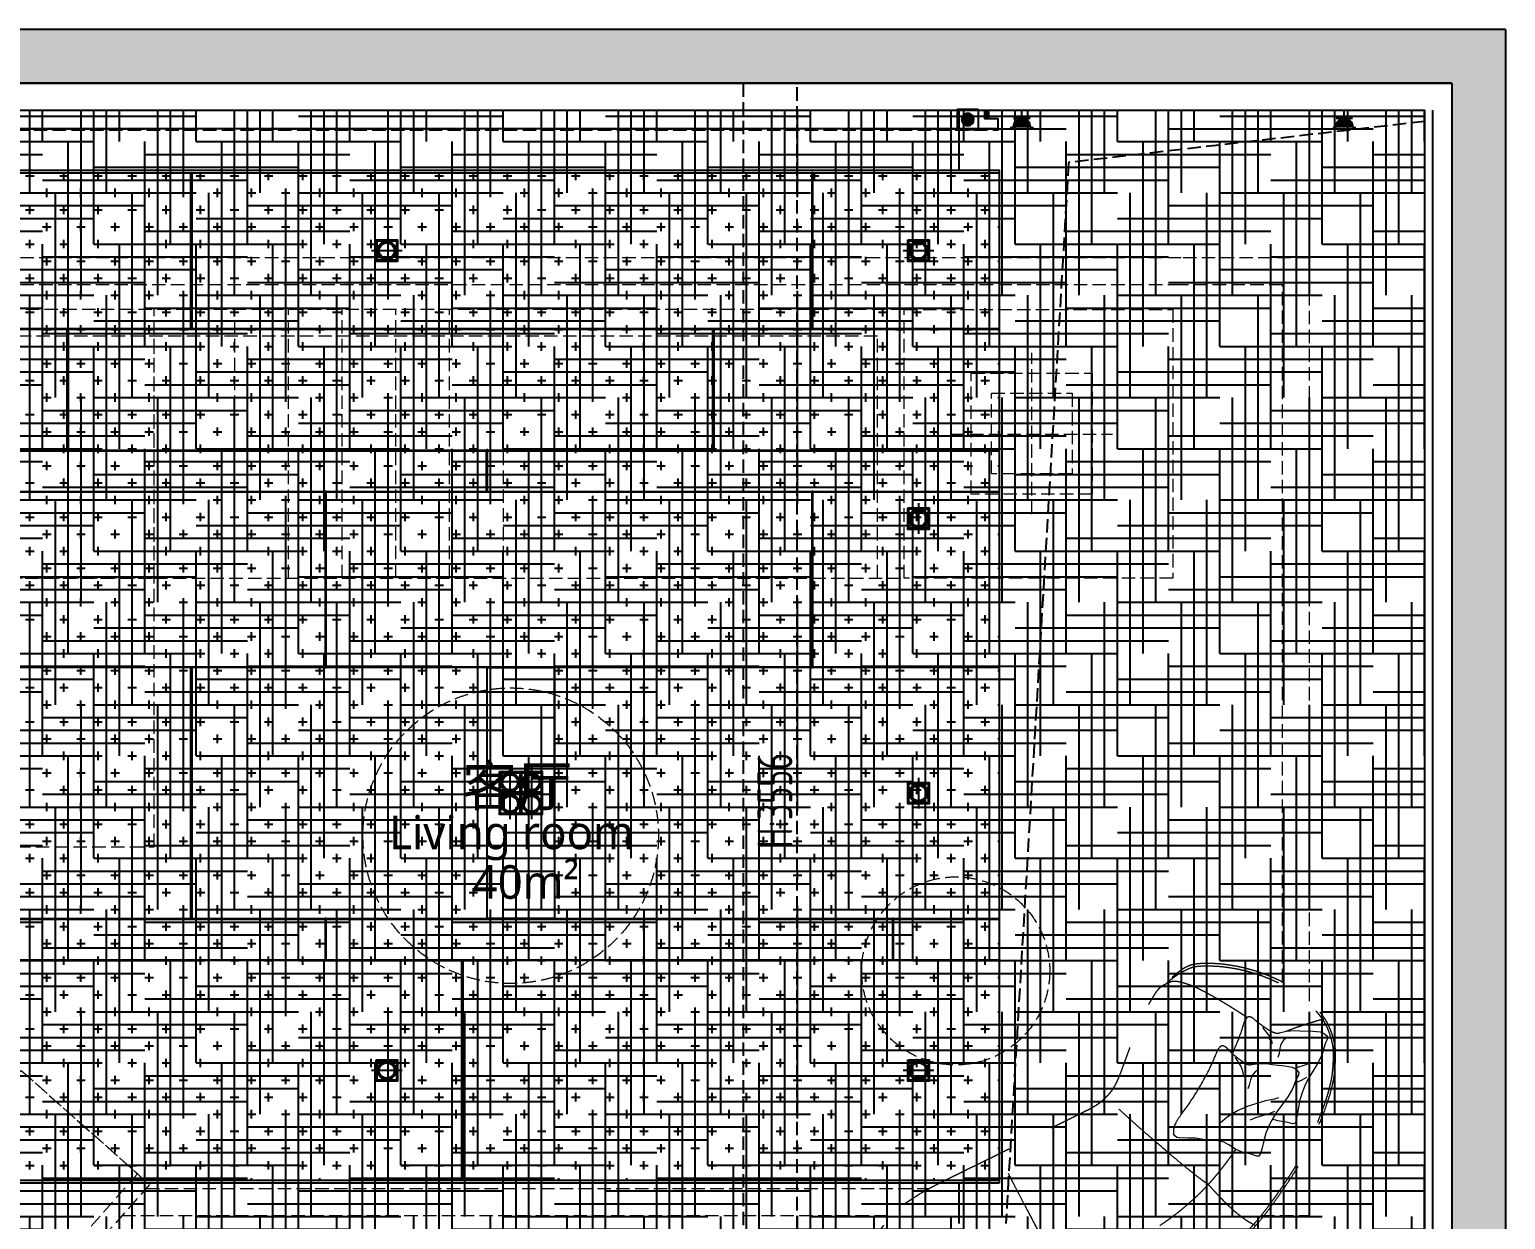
# Model space of a CAD drawing. Header units: millimetres. Extents: x -108767 to 78913, y -380878 to 1470.
# Drawn here: x -6716 to -1222, y -188415 to -183986 of the extents above; entities that cross this region are included whole.
import ezdxf
from ezdxf.enums import TextEntityAlignment as Align

# ---------------------------------------------------------------- set-up
doc = ezdxf.new("R2010")
doc.units = ezdxf.units.MM
doc.header["$LTSCALE"] = 10
doc.set_wipeout_variables(frame=1)
doc.linetypes.add('DASH', pattern=[0.35, 0.25, -0.1])
doc.linetypes.add('DOTE', pattern=[2.42, 2, -0.2, 0.02, -0.2])
for name, color, linetype in [('NW-01-wall(原有墙体)', 255, 'Continuous'), ('NW-01-完成面', 43, 'Continuous'), ('NW-01梁', 4, 'Continuous'), ('NW-02-free(活动家具)', 241, 'Continuous'), ('NW-02-light(平面灯具)', 12, 'Continuous'), ('NW-02不到底不到顶家具', 54, 'Continuous'), ('NW-03-地面铺装', 8, 'Continuous'), ('NW-04-light(天花灯具)', 1, 'Continuous'), ('NW-04-天花造型粗线', 163, 'Continuous'), ('NW-完成面（用于平面）', 43, 'Continuous'), ('NW-强弱电插座', 223, 'Continuous'), ('NW-强电插座', 223, 'Continuous'), ('PM-02家具', 3, 'Continuous')]:
    doc.layers.add(name, color=color, linetype=linetype)
doc.styles.add('TSSD_REIN', font='tssdeng.shx', dxfattribs={"width": 0.7, "bigfont": 'hztxt.shx'})
doc.styles.add('宋体', font='', dxfattribs={"width": 0.8})
doc.styles.add('黑体', font='', dxfattribs={"width": 0.8, "height": 3})
doc.styles.get('宋体').set_extended_font_data('SimSun')
doc.styles.get('黑体').set_extended_font_data('Microsoft YaHei')
doc.linetypes.add('铝质LED灯条', pattern='A,12.7,-5.08,["AL.LED",宋体,S=2.54,R=0,X=-2.54,Y=-1.27],-10', length=27.78)

# ---------------------------------------------------------------- blocks, each defined once
blk = doc.blocks.new('A$C091E4B7F')
at = {"linetype": 'DASH', "lineweight": 5, "ltscale": 20}
blk.add_wipeout([(-225, 205.7), (-225, -244.3), (225, -244.3), (225, 205.7)], dxfattribs=at).dxf.layer = 'NW-02-free(活动家具)'
at = {"layer": 'NW-02-free(活动家具)', "color": 8, "linetype": 'DASH', "lineweight": 5, "ltscale": 20}
for p, q in [((0, -319.3), (0, 280.7)), ((-300, -21.2), (300, -21.2))]:
    blk.add_line(p, q, dxfattribs=at)
at = {"layer": 'NW-02-free(活动家具)', "linetype": 'DASH', "lineweight": 5, "ltscale": 20}
blk.add_lwpolyline([(-225, 205.7), (225, 205.7), (225, -244.3), (-225, -244.3)], close=True, dxfattribs=at)
at = {"layer": 'NW-02-free(活动家具)', "color": 8, "linetype": 'DASH', "lineweight": 5, "ltscale": 20}
blk.add_lwpolyline([(-150, 130.7), (150, 130.7), (150, -169.3), (-150, -169.3)], close=True, dxfattribs=at)
blk = doc.blocks.new('Gruppo-7-1')
at = {"layer": 'NW-02-free(活动家具)', "color": 8, "linetype": 'DASH', "lineweight": 5, "ltscale": 20}
for points in [[(-914.56, -1665.86, 0.04542), (-917.43, -1658.37, 0.063147), (-918.54, -1656.43, 0.199871), (-920.46, -1655.04), (-923.2, -1654.06), (-926.22, -1652.41), (-928.12, -1651.03), (-932.58, -1647.98), (-935.12, -1646.01), (-935.97, -1644.72), (-936.53, -1643.29), (-936.46, -1642.46), (-935.79, -1641.74), (-934.52, -1640.94), (-932.28, -1639.07), (-930.57, -1637.65), (-927.55, -1635.71), (-924.35, -1634.18), (-920.32, -1632.25), (-916.89, -1630.21), (-914.99, -1628.81), (-912.2, -1626.57), (-909.44, -1623.66), (-907.39, -1621.38), (-906.09, -1620.06), (-904.93, -1619.41), (-904.15, -1619.73), (-902.77, -1621.36), (-901.47, -1622.43), (-899.49, -1624.18), (-897.63, -1626.68), (-895.96, -1629.56), (-894.69, -1631.55), (-892.72, -1633.29), (-890.78, -1634.36), (-889.07, -1635.34), (-887.47, -1636.66), (-884.86, -1638.6), (-882.03, -1640.24), (-878.87, -1642.01), (-878.05, -1642.62), (-877.56, -1643.68), (-877.56, -1644.68, -0.157841), (-880.47, -1648.25, -0.057143), (-884.25, -1650.29, 0.044202), (-903.8, -1661.73, 0.025201), (-909.88, -1666.55, -0.220966), (-912.85, -1667.93, -0.164539), (-913.52, -1667.65, -0.126904), (-914.62, -1665.66)], [(-930.37, -1671.59, 0.04542), (-933.88, -1664.38, 0.063147), (-935.16, -1662.55, 0.199871), (-937.19, -1661.32), (-940.01, -1660.58), (-943.15, -1659.21), (-945.17, -1657.99), (-949.88, -1655.35), (-952.58, -1653.6), (-953.54, -1652.4), (-954.22, -1651.02), (-954.22, -1650.19), (-953.62, -1649.41), (-952.42, -1648.5), (-950.36, -1646.45), (-948.78, -1644.88), (-945.94, -1642.69), (-942.88, -1640.88), (-939.04, -1638.61), (-935.8, -1636.28), (-934.03, -1634.71), (-931.44, -1632.24), (-928.95, -1629.1), (-927.1, -1626.66), (-925.92, -1625.22), (-924.83, -1624.47), (-924.02, -1624.73), (-922.5, -1626.23), (-921.11, -1627.19), (-918.99, -1628.76), (-917.42, -1630.52)], [(-915.51, -1662.88, 0.011287), (-920.01, -1666.54, 0.025201), (-925.65, -1671.87, -0.220966), (-928.49, -1673.5, -0.164539), (-929.18, -1673.28, -0.126904), (-930.44, -1671.39)]]:
    blk.add_lwpolyline(points, format="xyb", dxfattribs=at)
for points in [[(-919.73, -1632.96), (-917.49, -1633.09), (-914.21, -1633.71), (-911.27, -1634.4), (-908.89, -1634.45)], [(-938.38, -1639.27), (-936.15, -1639.2), (-932.84, -1639.53)], [(-897.12, -1639.58), (-900.92, -1640.41), (-906.06, -1640.67), (-911.09, -1640.19), (-914.92, -1639.53), (-918.54, -1638.77), (-922.19, -1637.73), (-924.05, -1637.36)], [(-935.74, -1645.07), (-936.69, -1644.95), (-940.42, -1644.23), (-942.31, -1644.02)], [(-921.8, -1651.71), (-920.33, -1651.63), (-919.11, -1651.1), (-917.89, -1650.35), (-916.99, -1649.51), (-915.5, -1647.8), (-914.2, -1646.68)], [(-938.81, -1658.13), (-937.36, -1657.92), (-936.19, -1657.28), (-935.04, -1656.43), (-934.22, -1655.52), (-932.88, -1653.68), (-931.68, -1652.45)], [(-915.37, -1652.78), (-915.89, -1654.22), (-916.15, -1656.64), (-915.8, -1660.8)], [(-932.32, -1658.63), (-932.71, -1660.11), (-932.76, -1662.54), (-932.05, -1666.66)]]:
    blk.add_lwpolyline(points, dxfattribs=at)
blk.add_arc((-798.15, -1575.29), 59.98, 311.66207, 336.75154, dxfattribs=at)
at = {"layer": 'NW-02-free(活动家具)', "linetype": 'DASH', "lineweight": 5, "ltscale": 20}
for points, knots in [([(-751.05, -1668.02), (-750, -1667.58), (-749.02, -1667.13), (-747.71, -1666.55), (-744.77, -1664.86), (-742.41, -1663), (-740.91, -1661.37), (-739.72, -1659.53), (-738.49, -1657.01), (-736.44, -1651.28), (-735.15, -1646.23), (-733.81, -1638.41), (-733.44, -1633.01), (-733.45, -1628.03), (-733.91, -1622.26), (-734.38, -1619.23), (-735.89, -1613.1), (-737.64, -1608.45), (-739.55, -1604.21), (-741.19, -1601.53), (-743.04, -1598.97), (-745.79, -1596.17), (-749.59, -1593.25), (-751.41, -1592.13), (-754.96, -1590.49), (-760.86, -1588.63), (-765.06, -1587.7), (-769.78, -1587), (-773.43, -1586.72), (-776.92, -1586.59), (-797.55, -1585.88), (-831.72, -1584.76), (-843.06, -1584.73), (-855.53, -1585.64), (-869.59, -1588), (-883.76, -1591.76), (-896.63, -1596.53), (-917.11, -1607.1), (-930.77, -1616.6), (-941.95, -1626.27), (-947.59, -1632.44), (-950.22, -1636), (-954.13, -1642.49), (-955.53, -1645.91), (-956.69, -1650.8), (-957.07, -1655.33), (-956.74, -1659.57), (-955.6, -1664.51), (-952.68, -1672.17), (-949.81, -1677.51), (-946.01, -1682.94), (-941.88, -1687.78), (-936.57, -1692.9), (-931.89, -1696.59), (-928.35, -1699.06), (-923.4, -1701.96), (-919.82, -1703.55), (-918.49, -1703.99), (-916.19, -1704.4), (-913.76, -1704.41), (-909.84, -1703.82), (-906.92, -1703), (-905.22, -1702.42), (-904.76, -1702.26), (-904.32, -1702.11)], [0, 0, 0, 1, 1, 2, 3, 4, 5, 6, 7, 8, 9, 10, 11, 12, 13, 14, 15, 16, 17, 18, 19, 20, 21, 22, 23, 24, 25, 26, 27, 28, 29, 30, 31, 32, 33, 34, 35, 36, 37, 38, 39, 40, 41, 42, 43, 44, 45, 46, 47, 48, 49, 50, 51, 52, 53, 54, 55, 56, 57, 58, 59, 60, 60, 61, 61, 61]), ([(-928.11, -1673.45), (-927.37, -1674.86), (-926.39, -1676.6), (-923.52, -1681.69), (-919.35, -1688.46), (-915.2, -1694.64), (-912.24, -1697.98), (-910.41, -1699.7), (-909.04, -1700.85), (-907.86, -1701.55), (-907.06, -1701.85), (-905.48, -1702.11), (-902.41, -1702.1), (-900.76, -1701.8), (-898.51, -1700.8), (-893.66, -1697.85), (-887.86, -1693.75), (-882.56, -1689.5), (-881.51, -1688.4), (-874.21, -1681.9), (-868.31, -1676.6), (-864.21, -1673.65), (-861.51, -1672.35), (-858.06, -1671.3), (-855.56, -1670.75), (-852.66, -1670.5), (-849.76, -1670.55), (-846.21, -1670.65), (-839.06, -1670.85), (-832.26, -1671.05), (-824.21, -1671.3), (-815.06, -1671.55), (-803.41, -1671.9), (-796.16, -1672.15), (-785.41, -1672.5), (-778.31, -1672.7), (-772.11, -1672.65), (-767.66, -1672.3), (-762.16, -1671.75), (-759.21, -1671.35), (-755.31, -1670.4), (-752.66, -1669.4), (-751.51, -1668.8), (-750.51, -1667.1), (-750.01, -1663.3), (-749.71, -1659.1), (-749.81, -1653.4), (-750.21, -1648.6), (-751.01, -1642.4), (-751.91, -1636.4), (-753.21, -1630.6), (-755.21, -1624.5), (-757.01, -1621.5), (-758.31, -1620), (-760.41, -1618.3), (-763.01, -1616.9), (-767.61, -1615.1), (-773.21, -1614.1), (-785.91, -1613.5), (-832.51, -1612.6), (-849.21, -1612.6), (-862.21, -1614), (-874.51, -1616.8), (-883.91, -1620), (-889.41, -1622.45), (-893.61, -1624.32), (-897.78, -1626.49)], [0, 0, 0, 1, 1, 2, 3, 4, 5, 6, 7, 8, 9, 10, 11, 12, 13, 14, 15, 16, 16, 17, 18, 19, 20, 21, 22, 23, 24, 25, 26, 27, 28, 29, 30, 31, 32, 33, 34, 35, 36, 37, 38, 39, 40, 41, 42, 43, 44, 45, 46, 47, 48, 49, 50, 51, 52, 53, 54, 55, 56, 57, 58, 59, 60, 61, 61, 62, 62, 62])]:
    blk.add_open_spline(points, degree=2, knots=knots, dxfattribs=at)
at = {"layer": 'NW-02-free(活动家具)', "color": 8, "linetype": 'DASH', "lineweight": 5, "ltscale": 20}
for points in [[(-808.44, -1585.52), (-807.01, -1601.3), (-808.44, -1613.07)], [(-889.95, -1594.05), (-887.21, -1597.75), (-882.93, -1608.8), (-880.48, -1618.83)], [(-808.44, -1613.07), (-807.81, -1616.1), (-807.81, -1660.91), (-808.41, -1669.5), (-809.23, -1671.73)], [(-939.84, -1660.63), (-947.08, -1659.89), (-956.89, -1657.72)], [(-931.96, -1661), (-932.34, -1661.01), (-932.73, -1661.01)]]:
    blk.add_open_spline(points, degree=2, dxfattribs=at)
for points, knots in [([(-905.22, -1702.42), (-909.64, -1703.28), (-913.14, -1703.48), (-916.09, -1703.35), (-916.64, -1703.3), (-917.17, -1703.21), (-918.25, -1703.02), (-918.84, -1702.82), (-919.46, -1702.62), (-921.2, -1701.84), (-922.94, -1701.07), (-925.37, -1699.64), (-927.81, -1698.22), (-929.55, -1697), (-931.3, -1695.79), (-933.61, -1693.96), (-935.91, -1692.14), (-938.53, -1689.62), (-941.15, -1687.09), (-943.19, -1684.71), (-945.22, -1682.32), (-947.09, -1679.65), (-948.96, -1676.99), (-950.37, -1674.37), (-951.77, -1671.75), (-953.21, -1667.98), (-954.64, -1664.22), (-955.2, -1661.82), (-955.75, -1659.42), (-955.91, -1657.37), (-956.07, -1655.33), (-955.89, -1653.15), (-955.7, -1650.96), (-955.14, -1648.59), (-954.58, -1646.22), (-953.9, -1644.58), (-953.23, -1642.94), (-951.31, -1639.76), (-949.38, -1636.55), (-948.1, -1634.81), (-946.81, -1633.08), (-944.03, -1630.03), (-941.25, -1626.99), (-935.71, -1622.19), (-930.16, -1617.39), (-923.37, -1612.67), (-916.6, -1607.96), (-906.41, -1602.7), (-896.23, -1597.44), (-889.85, -1595.08), (-883.45, -1592.72), (-876.42, -1590.85), (-869.37, -1588.98), (-862.39, -1587.81), (-855.41, -1586.64), (-849.22, -1586.18), (-843.02, -1585.73), (-837.39, -1585.74), (-831.74, -1585.76), (-814.67, -1586.32), (-797.58, -1586.88), (-787.27, -1587.23), (-776.96, -1587.59), (-775.21, -1587.66), (-773.48, -1587.72), (-771.68, -1587.86), (-769.89, -1588), (-767.57, -1588.34), (-765.24, -1588.69), (-763.18, -1589.14), (-761.12, -1589.6), (-758.21, -1590.51), (-755.32, -1591.42), (-753.6, -1592.22), (-751.89, -1593.01), (-751.02, -1593.54), (-750.16, -1594.08), (-748.3, -1595.5), (-746.45, -1596.92), (-745.13, -1598.27), (-743.81, -1599.62), (-742.92, -1600.83), (-742.02, -1602.08), (-741.22, -1603.39), (-740.43, -1604.68), (-739.51, -1606.74), (-738.56, -1608.83), (-737.7, -1611.13), (-736.85, -1613.4), (-736.11, -1616.41), (-735.36, -1619.42), (-735.13, -1620.9), (-734.9, -1622.37), (-734.67, -1625.22), (-734.45, -1628.07), (-734.44, -1630.52), (-734.44, -1632.98), (-734.62, -1635.64), (-734.81, -1638.29), (-735.47, -1642.15), (-736.13, -1646.02), (-736.77, -1648.51), (-737.4, -1650.99), (-738.41, -1653.81), (-739.49, -1656.73), (-741.14, -1660.03), (-742.64, -1662.33), (-744.34, -1663.88), (-746.84, -1665.73), (-751.05, -1668.02)], [0, 0, 0, 1, 2, 2, 3, 3, 4, 4, 5, 5, 6, 6, 7, 7, 8, 8, 9, 9, 10, 10, 11, 11, 12, 12, 13, 13, 14, 14, 15, 15, 16, 16, 17, 17, 18, 18, 19, 19, 20, 20, 21, 21, 22, 22, 23, 23, 24, 24, 25, 25, 26, 26, 27, 27, 28, 28, 29, 29, 30, 30, 31, 31, 32, 32, 33, 33, 34, 34, 35, 35, 36, 36, 37, 37, 38, 38, 39, 39, 40, 40, 41, 41, 42, 42, 43, 43, 44, 44, 45, 45, 46, 46, 47, 47, 48, 48, 49, 49, 50, 50, 51, 51, 52, 52, 53, 54, 55, 56, 57, 57, 57]), ([(-880.48, -1618.83), (-878.21, -1622.3), (-861.56, -1664.92), (-860.39, -1670.54), (-860.32, -1671.05), (-860.3, -1671.99)], [0, 0, 0, 1, 2, 2, 3, 3, 3])]:
    blk.add_open_spline(points, degree=2, knots=knots, dxfattribs=at)
blk = doc.blocks.new('A$C3F3C3A1A')
at = {"layer": 'PM-02家具', "color": 8}
for p, q in [((25, 8), (-25, 8)), ((0, -11), (0, 26))]:
    blk.add_line(p, q, dxfattribs=at)
at = {"layer": 'PM-02家具', "color": 12}
for points in [[(20, 15), (-20, 15), (-20, 0), (20, 0)], [(-12, 15), (-18, 15), (-18, 18), (-12, 18)], [(-4, 15), (-11, 15), (-11, 18), (-4, 18)], [(3, 15), (-3, 15), (-3, 18), (3, 18)], [(5, 15), (11, 15), (11, 18), (5, 18)], [(13, 15), (19, 15), (19, 18), (13, 18)]]:
    blk.add_lwpolyline(points, close=True, dxfattribs=at)
blk = doc.blocks.new('egfdfsdss')
blk.add_wipeout([(-42623.9, -173749.1), (-42603.9, -173749.1), (-42603.9, -173762.4), (-42623.9, -173762.4)])
at = {"layer": 'NW-01-完成面', "color": 251}
for points in [[(-42623.9, -173749.1), (-42603.9, -173749.1), (-42603.9, -173762.4), (-42623.9, -173762.4)], [(-42622.5, -173751.7), (-42605.2, -173751.7), (-42605.2, -173761.1), (-42622.5, -173761.1)]]:
    blk.add_lwpolyline(points, close=True, dxfattribs=at)
at = {"layer": 'NW-01-完成面', "extrusion": (0, 0, -1), "xscale": 0.3506010712517635, "yscale": 0.3506010712517635, "zscale": -0.3506010712517634, "rotation": 180.0000338488528}
blk.add_blockref('A$C3F3C3A1A', (42613.9, -173751.7), dxfattribs=at)
blk = doc.blocks.new('嵌入式射灯1')
at = {"color": 250, "linetype": 'DOTE', "ltscale": 30}
blk.add_line((0, 100), (0, -100), dxfattribs=at)
blk.add_lwpolyline([(-100, 0, 0, 0, 0), (100, 0, 30, 0, 0), (154.9, 0, 0, 0, 0)], format="xyseb", dxfattribs=at)
blk.add_circle((0, 0), 60)
at = {"color": 250}
blk.add_circle((0, 0), 50, dxfattribs=at)
blk = doc.blocks.new('*U237')
at = {"layer": 'NW-04-light(天花灯具)', "color": 1, "ltscale": 15}
blk.add_lwpolyline([(150844.17, -14074.61), (150848.37, -14074.61), (150848.37, -14078.82), (150844.17, -14078.82)], close=True, dxfattribs=at)
at = {"layer": 'NW-04-light(天花灯具)', "color": 8, "ltscale": 15}
blk.add_lwpolyline([(150844.38, -14074.82), (150848.16, -14074.82), (150848.16, -14078.61), (150844.38, -14078.61)], close=True, dxfattribs=at)
at = {"layer": 'NW-04-light(天花灯具)', "color": 1, "linetype": 'DASH', "ltscale": 15, "xscale": 0.03000000000000001, "yscale": 0.03000000000000001, "zscale": 0.03000000000000001, "rotation": 180.0000000002703}
blk.add_blockref('嵌入式射灯1', (150846.27, -14076.71), dxfattribs=at)
blk = doc.blocks.new('*U239')
at = {"layer": 'NW-04-light(天花灯具)', "color": 1, "ltscale": 15}
blk.add_lwpolyline([(150844.17, -14074.61), (150848.37, -14074.61), (150848.37, -14078.82), (150844.17, -14078.82)], close=True, dxfattribs=at)
at = {"layer": 'NW-04-light(天花灯具)', "color": 8, "ltscale": 15}
blk.add_lwpolyline([(150844.38, -14074.82), (150848.16, -14074.82), (150848.16, -14078.61), (150844.38, -14078.61)], close=True, dxfattribs=at)
at = {"layer": 'NW-04-light(天花灯具)', "color": 1, "linetype": 'DASH', "ltscale": 15, "xscale": 0.03, "yscale": 0.03, "zscale": 0.03}
blk.add_blockref('嵌入式射灯1', (150846.27, -14076.71), dxfattribs=at)
blk = doc.blocks.new('*U241')
at = {"layer": 'NW-04-light(天花灯具)', "color": 1, "ltscale": 15}
blk.add_lwpolyline([(150844.17, -14074.61), (150848.37, -14074.61), (150848.37, -14078.82), (150844.17, -14078.82)], close=True, dxfattribs=at)
at = {"layer": 'NW-04-light(天花灯具)', "color": 8, "ltscale": 15}
blk.add_lwpolyline([(150844.38, -14074.82), (150848.16, -14074.82), (150848.16, -14078.61), (150844.38, -14078.61)], close=True, dxfattribs=at)
at = {"layer": 'NW-04-light(天花灯具)', "color": 1, "linetype": 'DASH', "ltscale": 15, "xscale": 0.03000000000000001, "yscale": 0.03000000000000001, "zscale": 0.03000000000000001, "rotation": 90.00000000027025}
blk.add_blockref('嵌入式射灯1', (150846.27, -14076.71), dxfattribs=at)
blk = doc.blocks.new('*U243')
at = {"layer": 'NW-04-light(天花灯具)', "color": 1, "ltscale": 15}
blk.add_lwpolyline([(150844.17, -14074.61), (150848.37, -14074.61), (150848.37, -14078.82), (150844.17, -14078.82)], close=True, dxfattribs=at)
at = {"layer": 'NW-04-light(天花灯具)', "color": 8, "ltscale": 15}
blk.add_lwpolyline([(150844.38, -14074.82), (150848.16, -14074.82), (150848.16, -14078.61), (150844.38, -14078.61)], close=True, dxfattribs=at)
at = {"layer": 'NW-04-light(天花灯具)', "color": 1, "linetype": 'DASH', "ltscale": 15, "xscale": 0.03000000000000001, "yscale": 0.03000000000000001, "zscale": 0.03000000000000001, "rotation": 270.0000000002702}
blk.add_blockref('嵌入式射灯1', (150846.27, -14076.71), dxfattribs=at)
blk = doc.blocks.new('_LINKPT1')
blk.add_line((0, 0), (0, 0))
blk = doc.blocks.new('单相二三极安全插座')
at = {"linetype": 'Continuous'}
for p, q in [((-33.3, 49.9), (-23.8, 49.9)), ((-23.8, 49.9), (-23.8, 47.5)), ((-23.8, 47.5), (23.8, 47.5)), ((23.8, 49.9), (23.8, 47.5)), ((23.8, 49.9), (33.3, 49.9)), ((23.8, 23.8), (-23.8, 23.8)), ((0, 23.8), (0, 0))]:
    blk.add_line(p, q, dxfattribs=at)
blk.add_arc((0, 47.5), 23.8, 180, 0, dxfattribs=at)
for points in [[(20.6, 35.7), (-20.6, 35.7), (23.8, 47.5), (-23.8, 47.5)], [(11.9, 27), (-11.9, 27), (20.6, 35.7), (-20.6, 35.7)], [(0, 23.8), (0, 23.8), (11.9, 27), (-11.9, 27)]]:
    blk.add_solid(points, dxfattribs=at)
at = {"linetype": 'Continuous', "xscale": 0.0950808586651788, "yscale": 0.0950808586651788, "zscale": 0.0950808586651788}
blk.add_blockref('_LINKPT1', (0, 0), dxfattribs=at)
blk = doc.blocks.new('*U260')
at = {"layer": 'NW-强电插座', "xscale": 1.2943, "yscale": 1.2943, "zscale": 1.2943}
blk.add_blockref('单相二三极安全插座', (225.9, 1978.7), dxfattribs=at)
blk = doc.blocks.new('*U61')
h = blk.add_hatch(color=256)
h.dxf.hatch_style = 1
edge = h.paths.add_edge_path()
edge.add_arc((0, 40), 30, 0, 360)
blk.add_lwpolyline([(-50, -10), (50, -10), (50, 90), (-50, 90)], close=True)
blk.add_circle((0, 40), 30)
blk = doc.blocks.new('*U264')
at = {"layer": 'NW-强电插座', "xscale": 0.7704166666280803, "yscale": 0.7704166666280803, "zscale": 0.7704166666280803}
blk.add_blockref('*U61', (225.9, 1986.4), dxfattribs=at)
blk = doc.blocks.new('gdagdfds')
at = {"layer": 'NW-03-地面铺装'}
h = blk.add_hatch(dxfattribs=at)
h.set_pattern_fill('HOUND', color=250, scale=30)
h.paths.add_polyline_path([(-8715.5, -189541.5), (-8175.5, -189541.5), (-8175.5, -188430.5), (-8715.5, -188430.5)])
h.paths.add_polyline_path([(-8715.5, -188430.5), (-10731.5, -188430.5), (-10731.5, -189541.5), (-8715.5, -189541.5)])
h.paths.add_polyline_path([(-10731.5, -188430.5), (-8715.5, -188430.5), (-8715.5, -187491.5), (-10731.5, -187491.5)])
h.paths.add_polyline_path([(-11271.5, -184286.5), (-16940.5, -184286.5), (-16940.5, -189541.5), (-11271.5, -189541.5)])
h.paths.add_polyline_path([(-10731.5, -188430.5), (-11271.5, -188430.5), (-11271.5, -189541.5), (-10731.5, -189541.5)])
h.paths.add_polyline_path([(-10738.5, -187994.5), (-10738.5, -188011), (-10731.5, -188011), (-10731.5, -187994.5)])
h.paths.add_polyline_path([(-6721.5, -189541.5), (-6721.5, -189391.5), (-2315.5, -189391.5), (-2315.5, -189541.5), (-1522.5, -189541.5), (-1522.5, -184286.5), (-8175.5, -184286.5), (-8175.5, -189541.5)])

msp = doc.modelspace()

# ---------------------------------------------------------------- hatches: boundary and pattern name
at = {"layer": 'NW-01-wall(原有墙体)'}
h = msp.add_hatch(color=250, dxfattribs=at)
h.dxf.hatch_style = 1
h.paths.add_polyline_path([(-17160.5, -183986.5), (-1222.5, -183986.5), (-1222.5, -189855.5), (-1629.5, -189855.5), (-1629.5, -193769.5), (-17160.5, -193769.5)])
h.paths.add_polyline_path([(-16960.5, -184186.5), (-16960.5, -193569.5), (-1829.5, -193569.5), (-1829.5, -191673.5), (-3655.5, -191673.5), (-3655.5, -191296.5), (-3455.5, -191296.5), (-3455.5, -191453.5), (-1842.5, -191453.5), (-1842.5, -189890.5), (-3455.5, -189890.5), (-3455.5, -190430.5), (-3655.5, -190430.5), (-3655.5, -189871.5), (-4059.5, -189871.5), (-4059.5, -189571.5), (-3273.5, -189571.5), (-3273.5, -189655.5), (-1422.5, -189655.5), (-1422.5, -184186.5)], flags=16)

# ---------------------------------------------------------------- linework, layer by layer
for p, q in [((-1222.5, -183986.5), (-17160.5, -183986.5)), ((-1222.5, -183986.5), (-1222.5, -189855.5)), ((-16960.5, -184186.5), (-1422.5, -184186.5)), ((-1422.5, -184186.5), (-8205.5, -184186.5)), ((-1422.5, -184186.5), (-1422.5, -189655.5))]:
    msp.add_line(p, q, dxfattribs=at)
at = {"layer": 'NW-01梁', "linetype": 'DASH', "ltscale": 20}
msp.add_lwpolyline([(-3859.5, -184186.5), (-4059.5, -184186.5), (-4059.5, -189571.5), (-3859.5, -189571.5)], close=True, dxfattribs=at)
at = {"layer": 'NW-02-free(活动家具)', "color": 8, "linetype": 'DASH', "lineweight": 5, "ltscale": 20}
for p, q in [((-6252.5, -186033.3), (-6252.5, -185028.3)), ((-6252.5, -186028.3), (-6252.5, -185028.3)), ((-5952.5, -186028.3), (-5952.5, -185028.3)), ((-5752.5, -186028.3), (-5752.5, -185028.3)), ((-5552.5, -186028.3), (-5552.5, -185028.3)), ((-5352.5, -186028.3), (-5352.5, -185028.3)), ((-5152.5, -186028.3), (-5152.5, -185028.3)), ((-4952.5, -186028.3), (-4952.5, -185028.3)), ((-4952.5, -186028.3), (-4952.5, -185028.3)), ((-4952.5, -186028.3), (-4952.5, -185028.3)), ((-3560.5, -186028.3), (-3560.5, -185128.3)), ((-6252.5, -186028.3), (-7252.5, -186028.3))]:
    msp.add_line(p, q, dxfattribs=at)
at = {"layer": 'NW-02-free(活动家具)', "linetype": 'DASH', "lineweight": 5, "ltscale": 20}
for points in [[(-1952.5, -187603.3), (-1952.5, -184836.8), (-2460.5, -184836.8)], [(-3460.5, -185028.3), (-7252.5, -185028.3), (-7252.5, -186033.3)], [(-7152.5, -186028.3), (-6252.5, -186028.3), (-6252.5, -186028.3), (-3460.5, -186028.3), (-3460.5, -185128.3)], [(-7252.5, -186028.3), (-7252.5, -187028.3), (-6252.5, -187028.3), (-6252.5, -186028.3), (-7152.5, -186028.3)], [(-6792.4, -187820.5), (-6269.2, -188285.6), (-6734.3, -188808.8), (-7257.4, -188343.7), (-6792.4, -187820.5)], [(-2131.8, -188400.5), (-1952.5, -188400.5), (-1952.5, -188141.2)], [(-6371.3, -188400.5), (-3512.4, -188400.5)]]:
    msp.add_lwpolyline(points, dxfattribs=at)
at = {"layer": 'NW-02-free(活动家具)', "color": 8, "linetype": 'DASH', "lineweight": 5, "ltscale": 20}
for points in [[(-2052.5, -187532.5), (-2052.5, -184936.8), (-2460.5, -184936.8)], [(-3560.5, -185128.3), (-7152.5, -185128.3)], [(-6282.4, -188300.5), (-3366.7, -188300.5)]]:
    msp.add_lwpolyline(points, dxfattribs=at)
msp.add_lwpolyline([(-6747.5, -187860.4), (-6314, -188245.8), (-6739.3, -188724.1), (-7172.7, -188338.7)], close=True, dxfattribs=at)
at = {"layer": 'NW-02-free(活动家具)', "linetype": 'DASH', "lineweight": 5, "ltscale": 20}
for centre, radius in [((-4925.2, -186987.2), 550), ((-3268.8, -187490.3), 350)]:
    msp.add_circle(centre, radius, dxfattribs=at)
at = {"layer": 'NW-02-light(平面灯具)', "color": 8, "linetype": '铝质LED灯条'}
msp.add_line((-1492.5, -189541.5), (-1492.5, -184286.5), dxfattribs=at)
at = {"layer": 'NW-02不到底不到顶家具'}
msp.add_line((-3115.5, -184356.5), (-8170.5, -184356.5), dxfattribs=at)
at = {"layer": 'NW-02不到底不到顶家具', "color": 251, "linetype": 'DASH', "ltscale": 20}
msp.add_line((-8170.5, -184359.5), (-3115.5, -184359.5), dxfattribs=at)
at = {"layer": 'NW-02不到底不到顶家具'}
msp.add_lwpolyline([(-3115.5, -184356.5), (-3115.5, -184359.5), (-3110.5, -184359.5), (-3110.5, -184319.5), (-3160.5, -184319.5), (-3160.5, -184286.5)], dxfattribs=at)
at = {"layer": 'NW-04-天花造型粗线'}
for p, q in [((-3257.5, -184286.5), (-3257.5, -184509.5)), ((-3257.5, -188280.5), (-3257.5, -188430.5))]:
    msp.add_line(p, q, dxfattribs=at)
at = {"layer": 'NW-04-天花造型粗线', "color": 251}
for points in [[(-6115.5, -184519.5), (-6112.5, -184519.5), (-6112.5, -185099.5), (-6115.5, -185099.5)], [(-3800.8, -184519.5), (-3803.8, -184519.5), (-3803.8, -185099.5), (-3800.8, -185099.5)], [(-8015.5, -185099.5), (-3107.5, -185099.5), (-3107.5, -185102.5), (-8015.5, -185102.5)], [(-6575.5, -185102.5), (-6572.5, -185102.5), (-6572.5, -185552.5), (-6575.5, -185552.5)], [(-4172.5, -185102.5), (-4169.5, -185102.5), (-4169.5, -185552.5), (-4172.5, -185552.5)], [(-5015.5, -185549.5), (-5012.5, -185549.5), (-5012.5, -185702.5), (-5015.5, -185702.5)], [(-5612.5, -185705.5), (-5615.5, -185705.5), (-5615.5, -186361.5), (-5612.5, -186361.5)], [(-3800.8, -185705.5), (-3803.8, -185705.5), (-3803.8, -186361.5), (-3800.8, -186361.5)], [(-8015.5, -186358.5), (-3107.5, -186358.5), (-3107.5, -186361.5), (-8015.5, -186361.5)], [(-6115.5, -186361.5), (-6112.5, -186361.5), (-6112.5, -187295.5), (-6115.5, -187295.5)], [(-8015.5, -187295.5), (-3107.5, -187295.5), (-3107.5, -187298.5), (-8015.5, -187298.5)], [(-5612.5, -187295.5), (-5615.5, -187295.5), (-5615.5, -187448.5), (-5612.5, -187448.5)], [(-3500.8, -187295.5), (-3503.8, -187295.5), (-3503.8, -187448.5), (-3500.8, -187448.5)], [(-8015.5, -187448.5), (-3107.5, -187448.5), (-3107.5, -187451.5), (-8015.5, -187451.5)], [(-5106.8, -187451.5), (-5103.8, -187451.5), (-5103.8, -188270.5), (-5106.8, -188270.5)]]:
    msp.add_lwpolyline(points, close=True, dxfattribs=at)
at = {"layer": 'NW-04-天花造型粗线', "color": 32}
msp.add_lwpolyline([(-5012.5, -186361.5), (-4762.5, -186361.5), (-4762.5, -187295.5), (-5012.5, -187295.5)], close=True, dxfattribs=at)
at = {"layer": 'NW-完成面（用于平面）'}
for p in [(-8175.5, -184286.5), (-1522.5, -189541.5)]:
    msp.add_line(p, (-1522.5, -184286.5), dxfattribs=at)

# ---------------------------------------------------------------- block references
at = {"layer": 'NW-02-free(活动家具)', "linetype": 'DASH', "lineweight": 5, "ltscale": 20, "xscale": 8.8, "yscale": 8.8, "zscale": 8.8, "rotation": 207.99731325508}
msp.add_blockref('Gruppo-7-1', (-2482.5, -204500.9), dxfattribs=at)
at = {"layer": 'NW-04-light(天花灯具)', "xscale": 19.008, "yscale": 19.008, "zscale": 19.008}
for name, p in [('*U241', (-2872672.4, 82760.7)), ('*U241', (-2870693.4, 82760.7)), ('*U237', (-2872213.3, 80781.7)), ('*U239', (-2872133.4, 80781.7)), ('*U239', (-2870693.4, 80741.7)), ('*U237', (-2872213.3, 80701.8)), ('*U239', (-2872133.4, 80701.8)), ('*U243', (-2872672.4, 79709.2)), ('*U243', (-2870693.4, 79709.2))]:
    msp.add_blockref(name, p, dxfattribs=at)
at = {"layer": 'NW-强弱电插座', "xscale": -0.9984580498866216, "yscale": 0.9984580498866216, "zscale": 0.9984580498866216, "rotation": 180}
for p in [(-3248, -182310.8), (-2048, -182310.8)]:
    msp.add_blockref('*U260', p, dxfattribs=at)

# ---------------------------------------------------------------- texts
at = {"color": 40, "style": '黑体'}
for s, height, p in [('客厅', 150, (-4901.1, -186876.9)), ('Living room ', 125, (-4901.1, -187037.3)), ('40m²', 125, (-4869, -187221.9))]:
    msp.add_text(s, height=height, dxfattribs=at).set_placement(p, align=Align.CENTER)
at = {"layer": 'NW-01梁', "color": 251, "style": 'TSSD_REIN', "width": 0.7}
msp.add_text('H:3556', height=130, rotation=90, dxfattribs=at).set_placement((-3876.8, -187032.4))

# ---------------------------------------------------------------- next in the draw order: block references
at = {"layer": 'NW-02-free(活动家具)', "linetype": 'DASH', "lineweight": 5, "ltscale": 20}
msp.add_blockref('A$C091E4B7F', (-2985.8, -185471), dxfattribs=at)
at = {"layer": 'NW-02不到底不到顶家具', "rotation": 90.00000000007675}
msp.add_blockref('egfdfsdss', (-176909.6, -141689.3), dxfattribs=at)

# ---------------------------------------------------------------- next in the draw order: hatches: boundary and pattern name
at = {"layer": 'NW-04-天花造型粗线'}
h = msp.add_hatch(dxfattribs=at)
h.set_pattern_fill('CROSS', color=250, scale=10)
h.paths.add_polyline_path([(-3107.5, -188270.5), (-8015.5, -188270.5), (-8015.5, -184519.5), (-3107.5, -184519.5)])
h.paths.add_polyline_path([(-7490.3, -184519.5), (-7240.3, -184519.5), (-7240.3, -185099.5), (-7490.3, -185099.5)], flags=16)
h.paths.add_polyline_path([(-5012.5, -186361.5), (-4762.5, -186361.5), (-4762.5, -187295.5), (-5012.5, -187295.5)], flags=16)

# ---------------------------------------------------------------- next in the draw order: linework, layer by layer
at = {"layer": 'NW-02-free(活动家具)', "linetype": 'DASH', "lineweight": 5, "ltscale": 20}
for points in [[(-2429.7, -184836.8), (-7852.5, -184836.8), (-7852.5, -188400.5), (-7193.6, -188400.5)], [(-3460.5, -185028.3), (-2460.5, -185028.3), (-2460.5, -186028.3), (-3460.5, -186028.3), (-3460.5, -185028.3)]]:
    msp.add_lwpolyline(points, dxfattribs=at)
at = {"layer": 'NW-02-free(活动家具)', "color": 8, "linetype": 'DASH', "lineweight": 5, "ltscale": 20}
msp.add_lwpolyline([(-2429.7, -184936.8), (-7752.5, -184936.8), (-7752.5, -188300.5), (-7219, -188300.5)], dxfattribs=at)
at = {"layer": 'NW-04-天花造型粗线', "color": 251, "linetype": 'DASH', "ltscale": 20}
msp.add_lwpolyline([(-1522.5, -184328.4), (-2848.6, -184481.3), (-3082.3, -188430.5)], dxfattribs=at)
at = {"layer": 'NW-04-天花造型粗线'}
msp.add_lwpolyline([(-3107.5, -188280.5), (-8025.5, -188280.5), (-8025.5, -184509.5), (-3107.5, -184509.5)], close=True, dxfattribs=at)
at = {"layer": 'NW-04-天花造型粗线', "color": 32}
msp.add_lwpolyline([(-3107.5, -188270.5), (-8015.5, -188270.5), (-8015.5, -184519.5), (-3107.5, -184519.5)], close=True, dxfattribs=at)
at = {"layer": 'NW-04-天花造型粗线', "color": 251}
for points in [[(-8015.5, -185552.5), (-3107.5, -185552.5), (-3107.5, -185555.5), (-8015.5, -185555.5)], [(-8015.5, -185705.5), (-3107.5, -185705.5), (-3107.5, -185708.5), (-8015.5, -185708.5)]]:
    msp.add_lwpolyline(points, close=True, dxfattribs=at)

# ---------------------------------------------------------------- next in the draw order: block references
at = {"layer": 'NW-03-地面铺装'}
msp.add_blockref('gdagdfds', (0, 0), dxfattribs=at)
at = {"layer": 'NW-04-light(天花灯具)', "xscale": 19.008, "yscale": 19.008, "zscale": 19.008}
msp.add_blockref('*U239', (-2870693.4, 81763.2), dxfattribs=at)
at = {"layer": 'NW-强弱电插座', "xscale": -0.9984580498866216, "yscale": 0.9984580498866216, "zscale": 0.9984580498866216, "rotation": 90}
msp.add_blockref('*U264', (-1210, -184095.7), dxfattribs=at)

doc.saveas('drawing.dxf')
